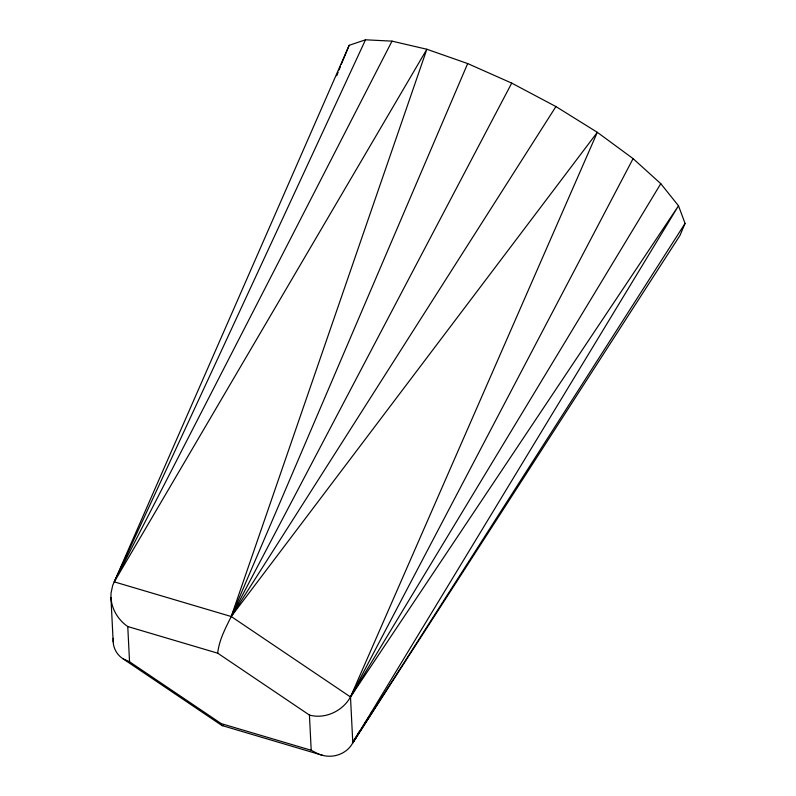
<?xml version="1.0" encoding="UTF-8"?>
<svg xmlns="http://www.w3.org/2000/svg" width="796" height="796" viewBox="0 0 796 796"><rect width="100%" height="100%" fill="white"/><g stroke="black" fill="none" stroke-linecap="round" stroke-linejoin="round"><path stroke-width="1.19" d="M110.942 597.408L111.002 593.269L112.684 585.428L349.175 45.312L365.513 39.8L392.01 41.143L426.855 49.252L467.68 63.571L511.709 83.112L555.926 106.564L597.328 132.315L633.089 158.623L660.779 183.677L678.5 205.786L685.058 223.427L679.993 235.417L352.797 742.768C347.315 753.404 334.181 758.339 322.808 755.404L221.875 725.484L123.032 658.799C117.251 655.118 113.49 648.631 113.171 641.785L110.942 597.408C111.609 609.059 118.176 620.004 127.768 626.542L217.716 653.188L309.435 715.067C325.116 719.415 342.758 711.037 350.499 696.968L660.779 183.677M113.171 641.785L113.261 638.263M217.716 653.188C219.049 640.113 225.507 628.143 231.238 616.522L511.709 83.112M336.738 75.769L338.121 72.307M339.046 69.998L340.429 66.536M341.345 64.217L349.175 45.312M467.68 63.571L231.238 616.522L350.499 696.968L352.797 742.768L685.058 223.427M354.976 738.3L352.797 742.768L678.5 205.786L350.499 696.968L597.328 132.315L231.238 616.522L114.286 581.866L365.513 39.8M392.01 41.143L114.286 581.866L426.855 49.252L231.238 616.522L555.926 106.564M350.499 696.968L633.089 158.623M358.906 731.942L352.797 742.768L368.498 717.405M370.468 714.241L371.772 712.122M222.532 725.693L223.407 725.425M123.032 658.799L129.539 661.765L221.258 723.634L311.206 750.28L318.808 754.2L322.808 755.404M221.875 725.484L221.258 723.634M309.435 715.067L311.206 750.28M127.768 626.542L129.539 661.765"/></g></svg>
